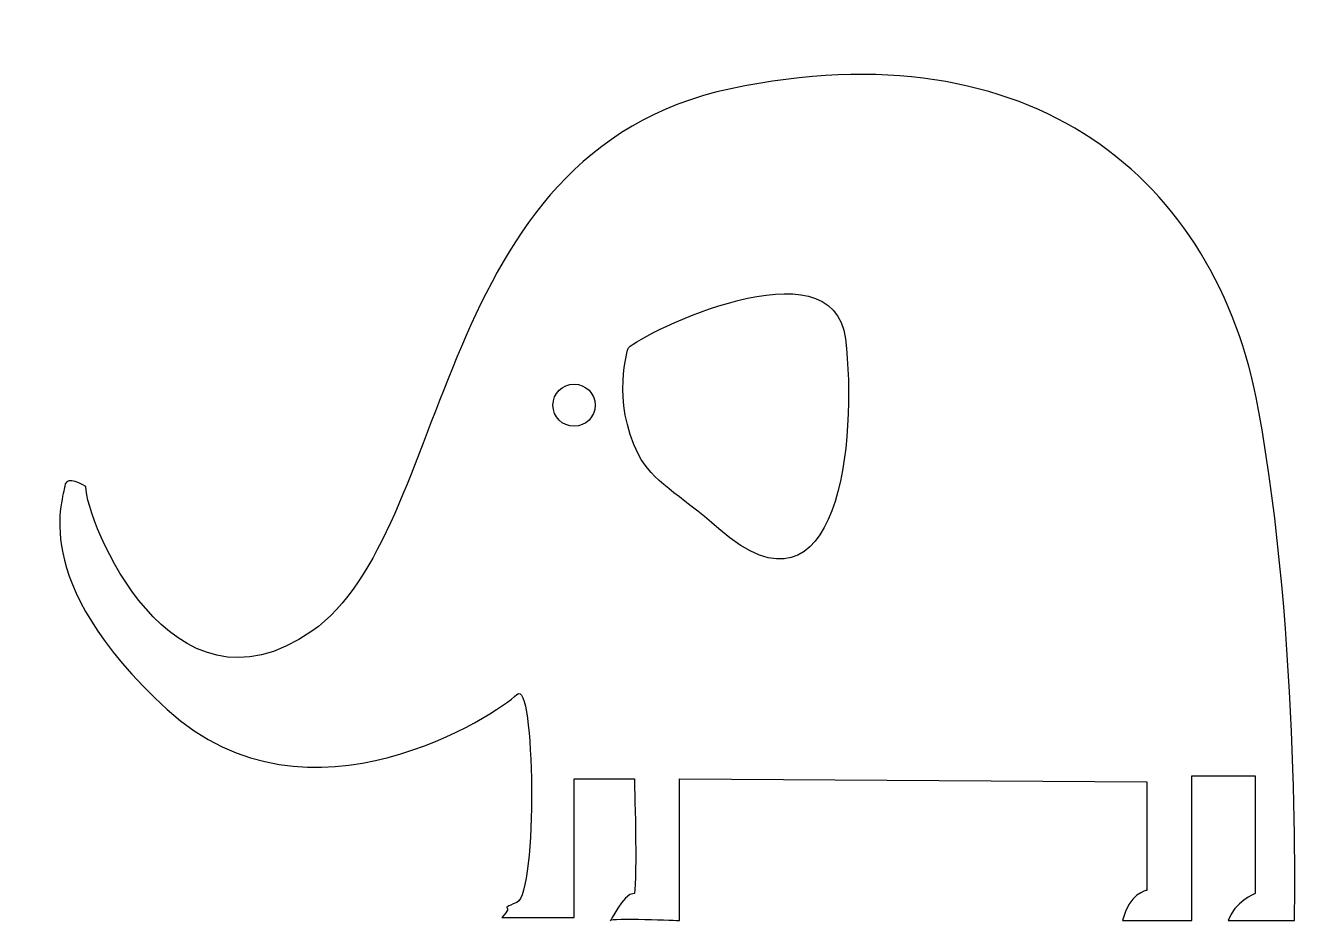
# Model space of a CAD drawing. Header units: centimetres. Extents: x -10.7 to 10.2, y -7 to 7.7.
import ezdxf

# ---------------------------------------------------------------- set-up
doc = ezdxf.new("R2010")
doc.units = ezdxf.units.CM
doc.header["$MEASUREMENT"] = 0
doc.layers.add('Camada 1', color=7, linetype='Continuous')

msp = doc.modelspace()

# ---------------------------------------------------------------- linework, layer by layer
at = {"layer": 'Camada 1'}
for points, knots in [([(0.03829, -4.61043), (0.03829, -4.61043), (0.03829, -6.93194), (0.03829, -6.93194), (0.03829, -6.93194), (0.03829, -6.93194), (-1.09778, -6.88254), (-1.09778, -6.93194), (-1.09778, -6.93194), (-1.09778, -6.98131), (-0.90022, -6.48739), (-0.70262, -6.48739), (-0.70262, -6.48739), (-0.65322, -6.24043), (-0.70262, -4.61044), (-0.70262, -4.61044), (-0.70262, -4.61044), (-0.70262, -4.61044), (-1.6905, -4.61043), (-1.6905, -4.61043), (-1.6905, -4.61043), (-1.6905, -4.61043), (-1.6905, -6.88254), (-1.6905, -6.88254), (-1.6905, -6.88254), (-1.6905, -6.88254), (-2.87594, -6.88254), (-2.87594, -6.88254), (-2.87594, -6.88254), (-2.62898, -6.63558), (-2.97474, -6.78377), (-2.62898, -6.63558), (-2.62898, -6.63558), (-2.28322, -6.48739), (-2.33262, -2.93104), (-2.62898, -3.2274), (-2.62898, -3.2274), (-2.92534, -3.52376), (-6.03716, -5.59828), (-8.35864, -3.47436), (-8.35864, -3.47436), (-10.68012, -1.35044), (-10.03803, 0.03258), (-10.03803, 0.18078), (-10.03803, 0.18078), (-10.03803, 0.32895), (-9.84047, 0.27955), (-9.69227, 0.18078), (-9.69227, 0.18078), (-9.69227, -0.36257), (-8.30927, -3.82012), (-5.98773, -2.19012), (-5.98773, -2.19012), (-3.66625, -0.56014), (-4.06141, 5.66347), (0.87797, 6.70072), (0.87797, 6.70072), (5.81734, 7.73799), (8.83037, 5.21892), (9.52185, 1.46499), (9.52185, 1.46499), (10.21333, -2.28894), (10.11457, -6.93196), (10.11457, -6.93196), (10.11457, -6.93196), (10.11457, -6.93196), (9.0279, -6.93196), (9.0279, -6.93196), (9.0279, -6.93196), (9.1267, -6.6356), (9.47245, -6.48741), (9.47245, -6.48741), (9.47245, -6.48741), (9.47245, -6.48741), (9.47245, -4.56103), (9.47245, -4.56103), (9.47245, -4.56103), (9.47245, -4.56103), (8.43518, -4.56103), (8.43518, -4.56103), (8.43518, -4.56103), (8.43518, -4.56103), (8.43518, -6.93193), (8.43518, -6.93193), (8.43518, -6.93193), (8.43518, -6.93193), (7.29911, -6.93194), (7.29911, -6.93194), (7.29911, -6.93194), (7.39791, -6.48739), (7.69429, -6.43799), (7.69429, -6.43799), (7.69429, -6.43799), (7.69429, -6.43799), (7.69429, -4.65983), (7.69429, -4.65983), (7.69429, -4.65983), (7.69429, -4.65983), (0.03829, -4.61043), (0.03829, -4.61043)], [0, 0, 0, 0, 0.03846154, 0.03846154, 0.03846154, 0.03846154, 0.07692308, 0.07692308, 0.07692308, 0.07692308, 0.11538462, 0.11538462, 0.11538462, 0.11538462, 0.15384615, 0.15384615, 0.15384615, 0.15384615, 0.19230769, 0.19230769, 0.19230769, 0.19230769, 0.23076923, 0.23076923, 0.23076923, 0.23076923, 0.26923077, 0.26923077, 0.26923077, 0.26923077, 0.30769231, 0.30769231, 0.30769231, 0.30769231, 0.34615385, 0.34615385, 0.34615385, 0.34615385, 0.38461538, 0.38461538, 0.38461538, 0.38461538, 0.42307692, 0.42307692, 0.42307692, 0.42307692, 0.46153846, 0.46153846, 0.46153846, 0.46153846, 0.5, 0.5, 0.5, 0.5, 0.53846154, 0.53846154, 0.53846154, 0.53846154, 0.57692308, 0.57692308, 0.57692308, 0.57692308, 0.61538462, 0.61538462, 0.61538462, 0.61538462, 0.65384615, 0.65384615, 0.65384615, 0.65384615, 0.69230769, 0.69230769, 0.69230769, 0.69230769, 0.73076923, 0.73076923, 0.73076923, 0.73076923, 0.76923077, 0.76923077, 0.76923077, 0.76923077, 0.80769231, 0.80769231, 0.80769231, 0.80769231, 0.84615385, 0.84615385, 0.84615385, 0.84615385, 0.88461538, 0.88461538, 0.88461538, 0.88461538, 0.92307692, 0.92307692, 0.92307692, 0.92307692, 1, 1, 1, 1]), ([(-0.63651, 0.7055), (-0.41601, 0.26894), (0.02775, 0.06029), (0.68037, -0.51076), (0.68037, -0.51076), (2.65996, -2.24283), (2.95248, 0.97107), (2.75489, 2.60106), (2.75489, 2.60106), (2.55733, 4.23105), (-0.55449, 2.69983), (-0.80145, 2.45287), (-0.80145, 2.45287), (-0.80142, 2.45289), (-1.08352, 1.59056), (-0.63651, 0.7055)], [0, 0, 0, 0, 0.2, 0.2, 0.2, 0.2, 0.4, 0.4, 0.4, 0.4, 0.6, 0.6, 0.6, 0.6, 1, 1, 1, 1]), ([(-1.6905, 1.16862), (-1.49958, 1.16862), (-1.34474, 1.32335), (-1.34474, 1.51438), (-1.34474, 1.51438), (-1.34474, 1.70538), (-1.49957, 1.86014), (-1.6905, 1.86014), (-1.6905, 1.86014), (-1.88143, 1.86014), (-2.03626, 1.70539), (-2.03626, 1.51438), (-2.03626, 1.51438), (-2.03626, 1.32338), (-1.88143, 1.16862), (-1.6905, 1.16862)], [0, 0, 0, 0, 0.2, 0.2, 0.2, 0.2, 0.4, 0.4, 0.4, 0.4, 0.6, 0.6, 0.6, 0.6, 1, 1, 1, 1])]:
    msp.add_open_spline(points, degree=3, knots=knots, dxfattribs=at)

doc.saveas('drawing.dxf')
